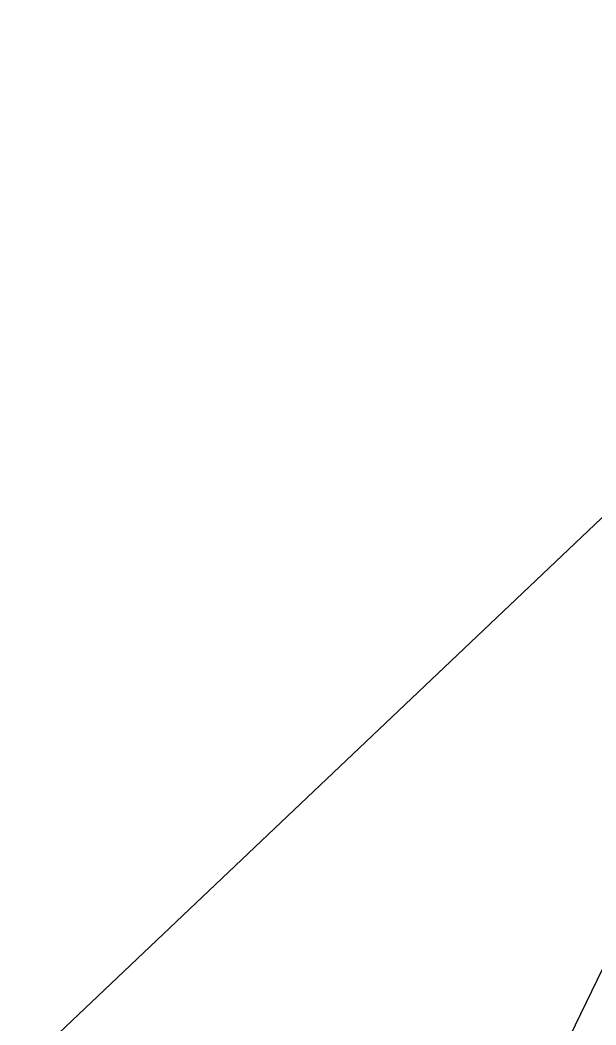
# Model space of a CAD drawing. Header units: millimetres. Extents: x -8750 to 18507, y -19422 to 25819.
# Drawn here: x 3224 to 6672, y 18708 to 24730 of the extents above; entities that cross this region are included whole.
import ezdxf

# ---------------------------------------------------------------- set-up
doc = ezdxf.new("R2010")
doc.units = ezdxf.units.MM
doc.set_wipeout_variables(frame=1)
doc.layers.add('Техника. Кран CC 2400-1', color=250, linetype='Continuous')

# ---------------------------------------------------------------- blocks, each defined once
blk = doc.blocks.new('CC2400-1-20250510.110213')
at = {"color": 0, "linetype": 'ByBlock', "lineweight": -2, "transparency": 16777216}
blk.add_wipeout([(150, -110), (11677.1, 115), (11846, 141), (11886, 141), (11886, 309), (11846, 309), (11672.9, 335), (150, 110)], dxfattribs=at)
blk = doc.blocks.new('CC2400-1-20250510.11383')
at = {"color": 0, "linetype": 'ByBlock', "lineweight": -2, "transparency": 16777216, "xscale": -1, "rotation": 180}
blk.add_blockref('CC2400-1-20250510.110213', (0, 2150), dxfattribs=at)
blk = doc.blocks.new('*U160')
at = {"color": 0, "linetype": 'ByBlock', "lineweight": -2, "transparency": 16777216}
blk.add_line((9470.4, 24729.7), (-1277.4, 2586.7), dxfattribs=at)
blk.add_lwpolyline([(-6138.3, 9547.8), (9639.4, 24531.2)], dxfattribs=at)
at = {"color": 0, "linetype": 'ByBlock', "lineweight": -2, "transparency": 16777216, "rotation": 68.11339586657603}
blk.add_blockref('CC2400-1-20250510.11383', (6811.6, 11657.5), dxfattribs=at)

msp = doc.modelspace()

# ---------------------------------------------------------------- block references
at = {"layer": 'Техника. Кран CC 2400-1'}
msp.add_blockref('*U160', (0, 0), dxfattribs=at)

doc.saveas('drawing.dxf')
